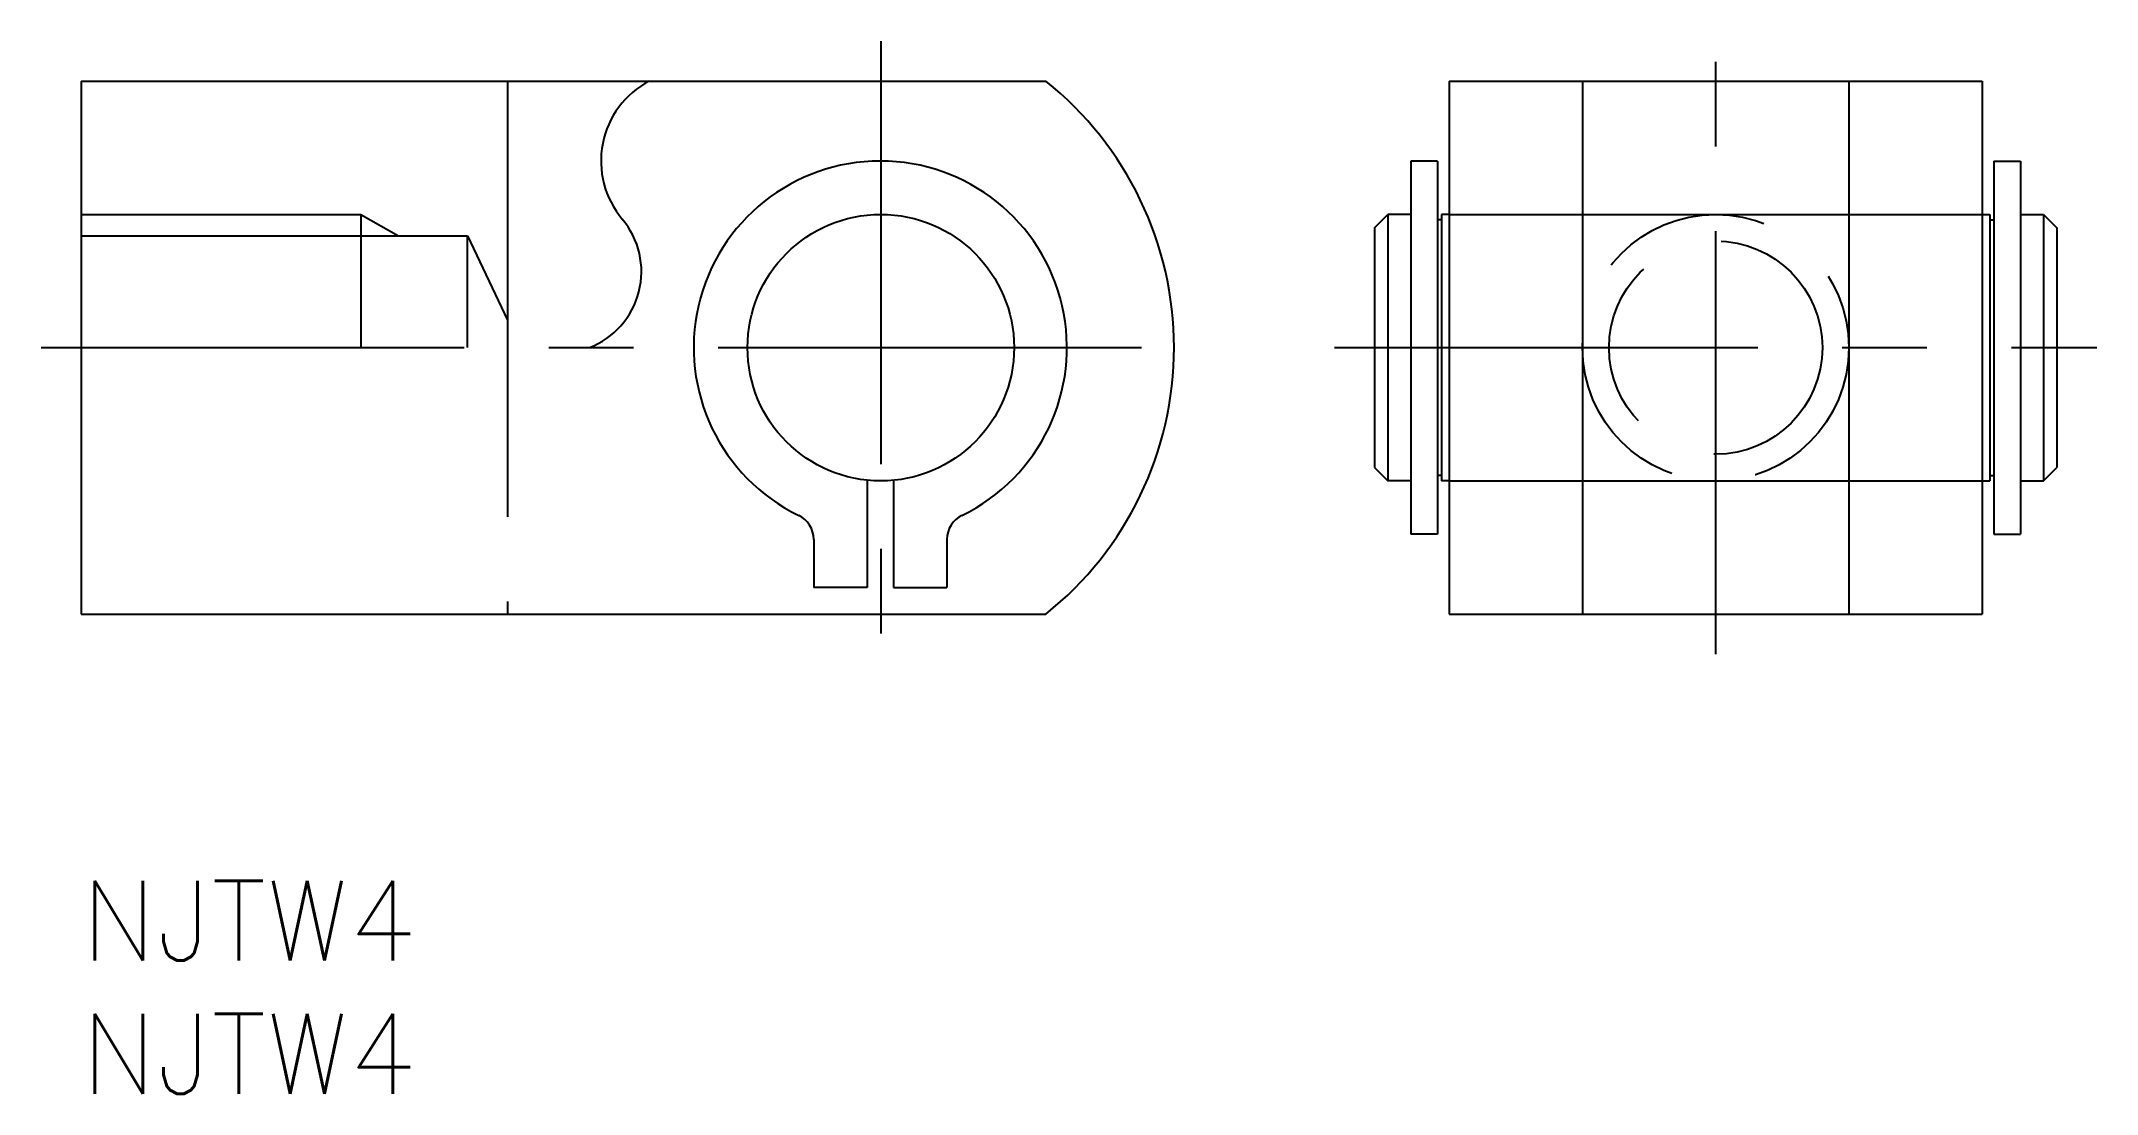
# Model space of a CAD drawing. Extents: x -1.5 to 75.6, y -8 to 31.5.
import ezdxf

# ---------------------------------------------------------------- set-up
doc = ezdxf.new("R2010")
doc.units = 0
doc.header["$LTSCALE"] = 0.5
doc.linetypes.add('CENTER', pattern=[50.8, 31.75, -6.35, 6.35, -6.35])
doc.linetypes.add('DASHED', pattern=[19.05, 12.7, -6.35])
for name, color, linetype in [('MSM_CENTER', 1, 'CENTER'), ('MSM_CONTINUOUS', 7, 'CONTINUOUS'), ('MSM_DASHED', 4, 'DASHED'), ('MSM_NARROW', 5, 'CONTINUOUS'), ('MSM_PART_NUMBER', 7, 'CONTINUOUS')]:
    doc.layers.add(name, color=color, linetype=linetype)
doc.styles.get("Standard").update_dxf_attribs({"font": 'txt.shx', "height": 3, "bigfont": 'bigfont.shx'})

# ---------------------------------------------------------------- blocks, each defined once
blk = doc.blocks.new('*U2')
at = {"layer": 'MSM_PART_NUMBER'}
blk.add_text('NJTW4', height=3, dxfattribs=at).set_placement((0, -3))
blk = doc.blocks.new('*U3')
at = {"layer": 'MSM_PART_NUMBER'}
blk.add_text('NJTW4', height=3, dxfattribs=at).set_placement((0, -8))

msp = doc.modelspace()

# ---------------------------------------------------------------- linework, layer by layer
at = {"layer": 'MSM_CENTER'}
for p, q in [((30, 31.5), (30, 8.5)), ((61.322, 8.5), (61.322, 31.5)), ((-1.5, 20), (42.5, 20)), ((47.022, 20), (75.622, 20))]:
    msp.add_line(p, q, dxfattribs=at)
at = {"layer": 'MSM_CONTINUOUS'}
for p, q in [((0, 30), (36.19, 30)), ((0, 30), (0, 10)), ((16, 30), (16, 20)), ((51.322, 30), (71.322, 30)), ((51.322, 30), (51.322, 10)), ((56.322, 30), (56.322, 10)), ((66.322, 30), (66.322, 10)), ((71.322, 30), (71.322, 10)), ((49.887, 27), (49.887, 13)), ((50.887, 27), (49.887, 27)), ((50.887, 27), (50.887, 13)), ((71.756, 27), (71.756, 13)), ((71.756, 27), (72.756, 27)), ((72.756, 27), (72.756, 13)), ((10.5, 25), (10.5, 20)), ((48.522, 24.5), (49.022, 25)), ((49.022, 25), (49.022, 15)), ((49.887, 25), (49.022, 25)), ((51.037, 24.8), (50.887, 24.8)), ((51.037, 25), (51.037, 15)), ((51.322, 25), (51.037, 25)), ((56.322, 25), (66.322, 25)), ((71.322, 25), (71.606, 25)), ((71.606, 25), (71.606, 15)), ((71.606, 24.8), (71.756, 24.8)), ((72.756, 25), (73.622, 25)), ((73.622, 25), (73.622, 15)), ((73.622, 25), (74.122, 24.5)), ((0, 24.188), (14.5, 24.188)), ((14.5, 24.188), (16, 21.035)), ((14.5, 20), (14.5, 24.188)), ((48.522, 24.5), (48.522, 15.5)), ((74.122, 24.5), (74.122, 15.5)), ((0, 20), (0, 20)), ((48.522, 15.5), (49.022, 15)), ((73.622, 15), (74.122, 15.5)), ((29.483, 15.025), (29.483, 11)), ((30.483, 15.025), (30.483, 11)), ((49.887, 15), (49.022, 15)), ((51.037, 15.2), (50.887, 15.2)), ((51.322, 15), (51.037, 15)), ((56.322, 15), (66.322, 15)), ((71.322, 15), (71.606, 15)), ((71.606, 15.2), (71.756, 15.2)), ((72.756, 15), (73.622, 15)), ((27.483, 12.806), (27.483, 11)), ((32.483, 12.806), (32.483, 11)), ((50.887, 13), (49.887, 13)), ((71.756, 13), (72.756, 13)), ((29.483, 11), (27.483, 11)), ((30.483, 11), (32.483, 11)), ((0, 10), (36.19, 10)), ((51.322, 10), (71.322, 10))]:
    msp.add_line(p, q, dxfattribs=at)
msp.add_circle((30, 20), 5, dxfattribs=at)
for centre, radius, start, end in [((28.2, 20), 12.8, 308.62483, 51.37517), ((29.983, 20), 7, 295.94448, 244.05552), ((26.483, 12.806), 1, 0, 64.05552), ((33.483, 12.806), 1, 115.94448, 180)]:
    msp.add_arc(centre, radius, start, end, dxfattribs=at)
at = {"layer": 'MSM_DASHED'}
for p, q in [((51.322, 25), (56.322, 25)), ((66.322, 25), (71.322, 25)), ((16, 20), (16, 10)), ((51.322, 15), (56.322, 15)), ((66.322, 15), (71.322, 15))]:
    msp.add_line(p, q, dxfattribs=at)
for radius in [5, 4]:
    msp.add_circle((61.322, 20), radius, dxfattribs=at)
at = {"layer": 'MSM_NARROW'}
for p, q in [((0, 25), (10.5, 25)), ((10.5, 25), (11.906, 24.188))]:
    msp.add_line(p, q, dxfattribs=at)
for centre, radius, start, end in [((22.889, 27.005), 3.385, 117.78218, 220.11953), ((17.961, 22.852), 3.06, 291.22321, 40.11953)]:
    msp.add_arc(centre, radius, start, end, dxfattribs=at)

# ---------------------------------------------------------------- block references
at = {"layer": 'MSM_CONTINUOUS'}
for name in ['*U2', '*U3']:
    msp.add_blockref(name, (0, 0), dxfattribs=at)

doc.saveas('drawing.dxf')
